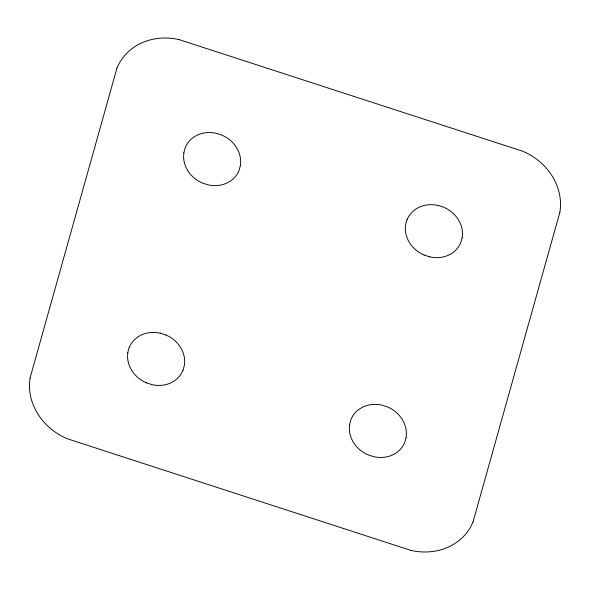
<?xml version="1.0" encoding="UTF-8"?>
<svg xmlns="http://www.w3.org/2000/svg" width="590" height="590" viewBox="0 0 590 590"><rect width="100%" height="100%" fill="white"/><g stroke="black" fill="none" stroke-linecap="round" stroke-linejoin="round"><path stroke-width="0.89" d="M30.053 378.006L116.968 68.071M127.801 352.473L129.232 347.363M183.837 152.663L185.267 147.559A29.183 25.79 26.5 0 1 216.257 133.318L221.929 135.147A29.183 25.79 26.5 0 1 240.344 165.451M240.418 165.473L238.987 170.584A29.183 25.79 26.5 0 1 207.997 184.825L202.326 182.996A29.183 25.79 26.5 0 1 183.91 152.685M349.582 424.527L351.013 419.416A29.183 25.79 26.5 0 1 382.003 405.175L387.674 407.004A29.183 25.79 26.5 0 1 406.09 437.308M406.163 437.338L404.733 442.441A29.19 25.798 26.5 0 1 373.743 456.69L368.072 454.861A29.19 25.798 26.5 0 1 349.641 424.542M462.199 237.527L460.768 242.638A29.183 25.79 26.5 0 1 429.778 256.871M559.947 211.994L473.033 521.929M182.952 370.387L184.39 365.284A29.183 25.79 26.5 0 0 165.893 334.965M407.048 219.605L405.618 224.716A29.183 25.79 26.5 0 0 424.114 255.035M178.954 39.567L522.969 151.328A58.373 51.588 26.5 0 1 559.917 211.987M438.038 205.357L443.709 207.193A29.183 25.79 26.5 0 1 462.169 237.578M429.778 256.886L424.107 255.042M160.229 333.107L165.893 334.95M411.046 550.433L67.031 438.672A58.373 51.588 26.5 0 1 30.083 378.013M146.291 382.807L151.962 384.65A29.19 25.798 26.5 0 0 182.937 370.38M473.003 521.914A58.373 51.588 26.5 0 1 411.046 550.404M117.004 68.086A58.373 51.588 26.5 0 1 178.954 39.596M146.342 382.807A29.19 25.798 26.5 0 1 127.86 352.488M129.276 347.444A29.19 25.798 26.5 0 1 160.259 333.195M407.107 219.694A29.183 25.79 26.5 0 1 438.082 205.445"/></g></svg>
